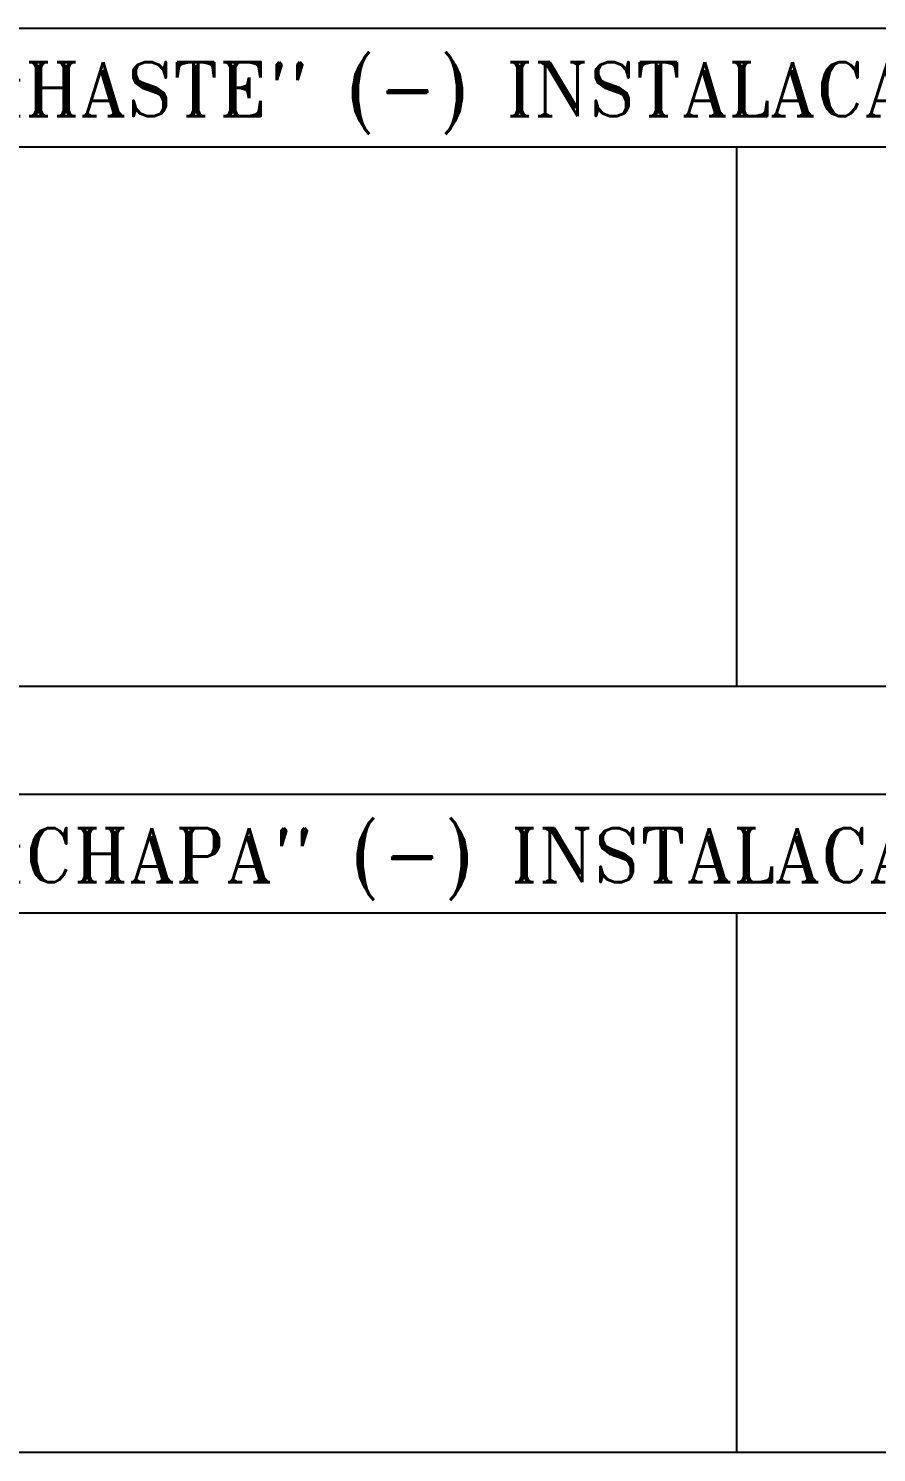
# Model space of a CAD drawing. Extents: x -800 to 12181, y -6101 to 2255.
# Drawn here: x 11507.5 to 11696.1, y 803.8 to 1120.6 of the extents above; entities that cross this region are included whole.
import ezdxf

# ---------------------------------------------------------------- set-up
doc = ezdxf.new("R2010")
doc.units = 0
doc.header["$MEASUREMENT"] = 0
for name, color, linetype in [('15', 1, 'CONTINUOUS'), ('25', 2, 'CONTINUOUS'), ('30', 3, 'CONTINUOUS')]:
    doc.layers.add(name, color=color, linetype=linetype)
doc.styles.add('ROMANTICBOLD', font='ROMANT.SHX', dxfattribs={"height": 10})

msp = doc.modelspace()

# ---------------------------------------------------------------- linework, layer by layer
at = {"layer": '15'}
for p, q in [((11664.956, 1094.183, -8.914), (11664.956, 974.183, -8.914)), ((11664.956, 923.783, -8.914), (11664.956, 803.783, -8.914))]:
    msp.add_line(p, q, dxfattribs=at)
at = {"layer": '25', "color": 2}
for p, q in [((12180.956, 1120.583, -8.914), (11256.956, 1120.583, -8.914)), ((12180.956, 1094.183, -8.914), (11256.956, 1094.183, -8.914)), ((12180.956, 974.183, -8.914), (11256.956, 974.183, -8.914)), ((12180.956, 950.183, -8.914), (11256.956, 950.183, -8.914)), ((12180.956, 923.783, -8.914), (11256.956, 923.783, -8.914)), ((12180.956, 803.783, -8.914), (11256.956, 803.783, -8.914))]:
    msp.add_line(p, q, dxfattribs=at)

# ---------------------------------------------------------------- texts
at = {"layer": '30', "style": 'ROMANTICBOLD'}
for s, p in [('MOLDE PARA SOLDA "CABOxHASTE" (-) INSTALACAO DO CABO NA HORIZONTAL', (11267.033, 1101.093, -8.914)), ('MOLDE PARA SOLDA "CABOxCHAPA" (-) INSTALACAO DO CABO NA VERTICAL PARA BAIXO', (11267.033, 930.693, -8.914))]:
    msp.add_text(s, height=12, dxfattribs=at).set_placement(p)

doc.saveas('drawing.dxf')
